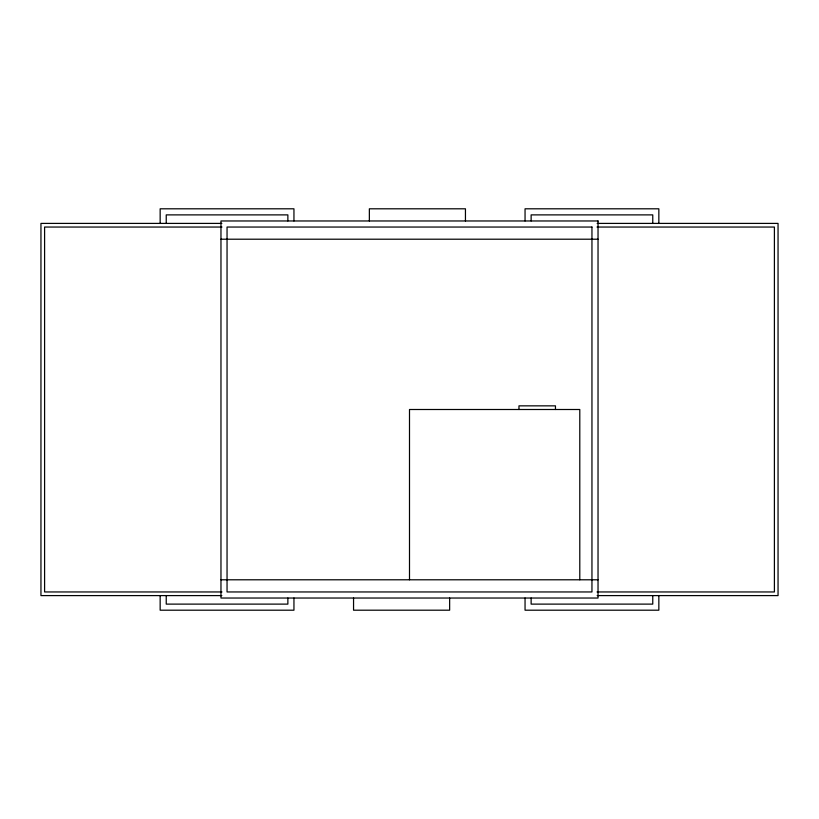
<?xml version="1.0" encoding="UTF-8"?>
<svg xmlns="http://www.w3.org/2000/svg" width="819" height="819" viewBox="0 0 819 819"><rect width="100%" height="100%" fill="white"/><g stroke="black" fill="none" stroke-linecap="round" stroke-linejoin="round"><path stroke-width="1.23" d="M221.847 223.403L40.95 223.403L40.95 595.597L221.847 595.597M597.153 223.403L778.05 223.403L778.05 595.597L597.153 595.597M221.98 227.047L44.595 227.047L44.595 591.953L221.98 591.953M597.02 227.047L774.405 227.047L774.405 591.953L597.02 591.953M220.966 239.209L598.034 239.209M220.966 579.791L598.034 579.791M658.845 223.403L658.845 208.804L525.051 208.804L525.051 220.966M658.845 595.597L658.845 610.196L525.051 610.196L525.051 598.034M652.763 223.403L652.763 214.885L531.132 214.885L531.132 220.966M652.763 595.597L652.763 604.115L531.132 604.115L531.132 598.034M579.791 579.791L579.791 409.5L409.5 409.5L409.5 579.791M555.456 409.5L555.456 405.855L518.97 405.855L518.97 409.5M465.448 220.966L465.448 208.804L369.359 208.804L369.359 220.966M449.641 598.034L449.641 610.196L353.552 610.196L353.552 598.034M293.949 220.966L293.949 208.804L160.155 208.804L160.155 223.403M293.949 598.034L293.949 610.196L160.155 610.196L160.155 595.597M287.868 220.966L287.868 214.885L166.237 214.885L166.237 223.403M287.868 598.034L287.868 604.115L166.237 604.115L166.237 595.597M598.034 220.966L220.966 220.966L220.966 598.034L598.034 598.034L598.034 220.966M591.953 227.047L227.047 227.047L227.047 591.953L591.953 591.953L591.953 227.047"/></g></svg>
